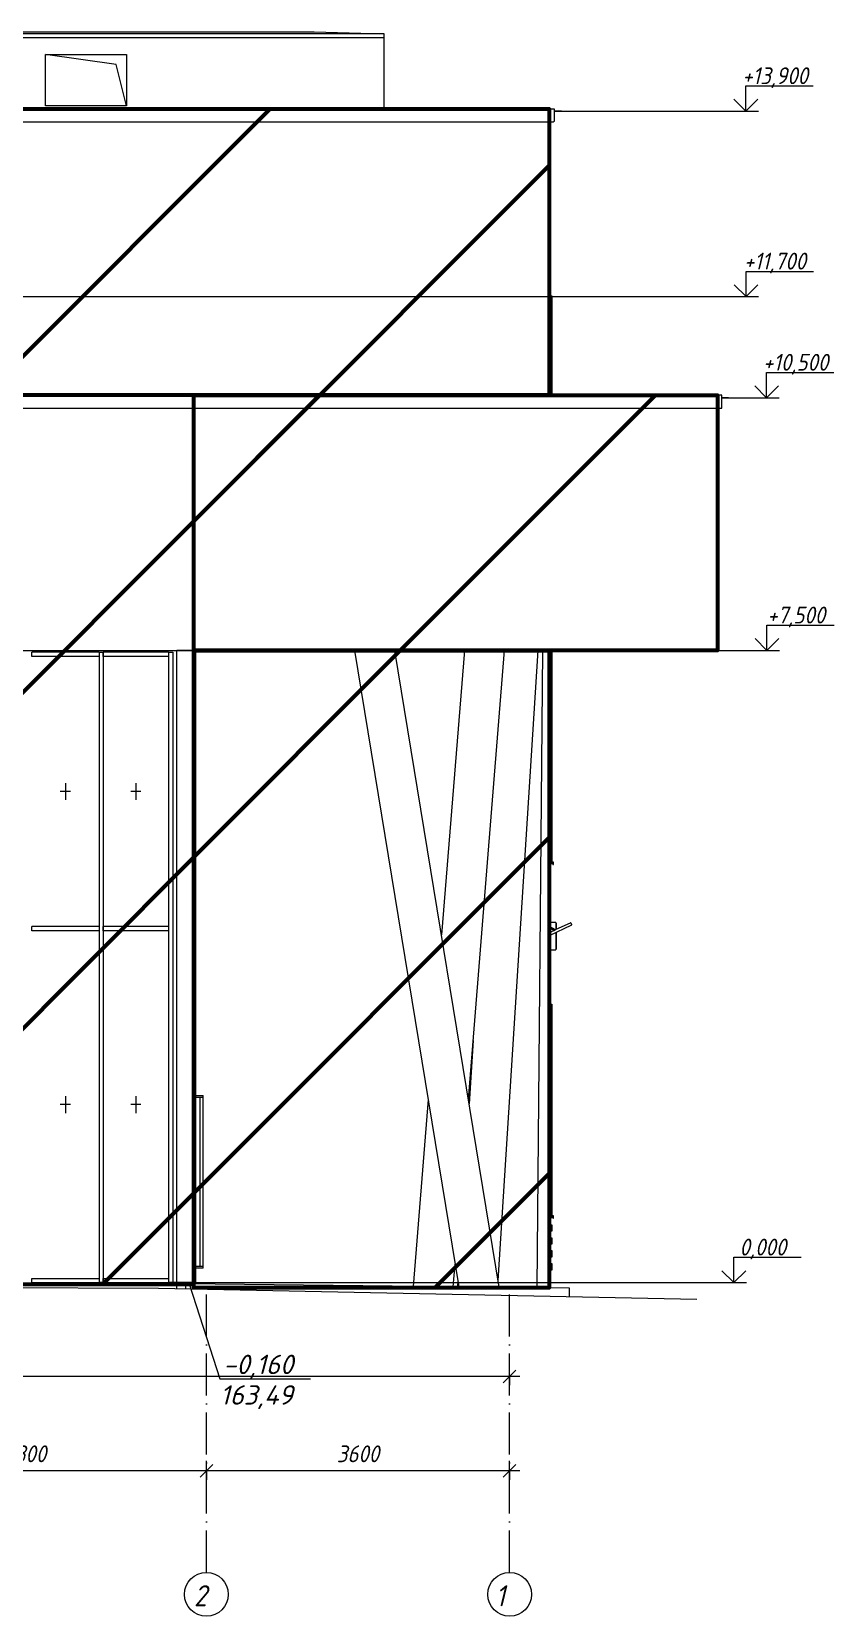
# Model space of a CAD drawing. Header units: millimetres. Extents: x 3914 to 443608, y -156176 to 78197.
# Drawn here: x 310141 to 319671, y -3960 to 14844 of the extents above; entities that cross this region are included whole.
import ezdxf

# ---------------------------------------------------------------- set-up
doc = ezdxf.new("R2010")
doc.units = ezdxf.units.MM
doc.linetypes.add('50_200_ШТРИХ_1Т_ш5_п1_п1_', pattern=[700, 500, -100, 0, -100])
doc.linetypes.add('Штриховая', pattern=[600, 400, -200])
for name, color, linetype, lineweight in [('0) клиннинг', 90, 'Continuous', 60), ('A-ANNO-DIMS', 7, 'Continuous', 9), ('A-ANNO-NOTE', 7, 'Continuous', 9), ('A-COLS', 7, 'Continuous', 9), ('A-DETL-2', 7, 'Continuous', 5), ('A-FLOR', 7, 'Continuous', 9), ('A-GENM', 7, 'Continuous', 9), ('A-GLAZ-1', 7, 'Continuous', 5), ('A-GLAZ-3', 7, 'Штриховая', 5), ('A-GLAZ-CURT', 7, 'Continuous', 9), ('A-GLAZ-CWMG', 7, 'Continuous', 9), ('A-ROOF', 7, 'Continuous', 9), ('A-WALL', 7, 'Continuous', 5), ('G-ANNO-DIMS', 7, 'Continuous', 9), ('G-ANNO-DIMS-1', 7, 'Continuous', 20), ('I-WALL', 7, 'Continuous', 5), ('S-COLS', 7, 'Continuous', 9), ('Оси', 7, 'Continuous', 9), ('Оси-1', 7, '50_200_ШТРИХ_1Т_ш5_п1_п1_', 9)]:
    doc.layers.add(name, color=color, linetype=linetype, lineweight=lineweight)
doc.styles.add('ISOCPEUR_I_1', font='isocpeui.ttf', dxfattribs={"height": 230})
doc.styles.add('ISOCPEUR_I_2', font='isocpeui.ttf', dxfattribs={"width": 0.9, "height": 250})
doc.styles.add('ISOCPEUR_I_3', font='isocpeui.ttf', dxfattribs={"width": 0.9, "height": 200})

msp = doc.modelspace()

# ---------------------------------------------------------------- hatches: boundary and pattern name
at = {"layer": '0) клиннинг'}
h = msp.add_hatch(dxfattribs=at)
h.set_pattern_fill('ANSI31', color=256, scale=888)
h.paths.add_polyline_path([(274015.9, 13930), (316285.9, 13930), (316285.9, 9759.7), (274015.9, 9759.7)])
h = msp.add_hatch(dxfattribs=at)
h.set_pattern_fill('ANSI31', color=256, scale=888)
h.paths.add_polyline_path([(312065.9, 10529.7), (282065.4, 10529.7), (282065.4, -20), (312065.9, -20)])
h = msp.add_hatch(dxfattribs=at)
h.set_pattern_fill('ANSI31', color=256, scale=888)
h.paths.add_polyline_path([(318285.9, 10529.7), (312065.9, 10529.7), (312065.9, 7500), (318285.9, 7500)])
h = msp.add_hatch(dxfattribs=at)
h.set_pattern_fill('ANSI31', color=256, scale=888)
h.paths.add_polyline_path([(312065.9, 7500), (316285.9, 7500), (316285.9, -62.4), (312065.9, -62.4)])

# ---------------------------------------------------------------- linework, layer by layer
for points in [[(274015.9, 13930), (316285.9, 13930), (316285.9, 10529.7), (274015.9, 10529.7)], [(282065.4, -20), (312065.9, -20), (312065.9, 10529.7), (282065.4, 10529.7)], [(312065.9, 10529.7), (318285.9, 10529.7), (318285.9, 7500), (312065.9, 7500)], [(312065.9, 7500), (316285.9, 7500), (316285.9, -62.4), (312065.9, -62.4)]]:
    msp.add_lwpolyline(points, close=True, dxfattribs=at)
at = {"layer": 'A-ANNO-DIMS'}
for p, q in [((315935.9, -1112.5), (190795.9, -1112.5)), ((315815.9, -1218.6), (315815.9, -992.5)), ((315815.9, -1112.5), (315815.9, -1218.6)), ((312215.9, -2233.2), (307915.9, -2233.2)), ((312215.9, -2339.3), (312215.9, -2113.2)), ((312215.9, -2339.3), (312215.9, -2113.2)), ((315935.9, -2233.2), (312215.9, -2233.2)), ((312215.9, -2233.2), (312215.9, -2339.3)), ((312215.9, -2233.2), (312215.9, -2339.3)), ((315815.9, -2339.3), (315815.9, -2113.2)), ((315815.9, -2233.2), (315815.9, -2339.3))]:
    msp.add_line(p, q, dxfattribs=at)
at = {"layer": 'A-ANNO-DIMS', "lineweight": 20}
for p, q in [((315815.9, -1112.5), (315740.9, -1187.5)), ((315815.9, -1112.5), (315890.9, -1037.5)), ((312215.9, -2233.2), (312140.9, -2308.2)), ((312215.9, -2233.2), (312140.9, -2308.2)), ((312215.9, -2233.2), (312290.9, -2158.2)), ((312215.9, -2233.2), (312290.9, -2158.2)), ((315815.9, -2233.2), (315740.9, -2308.2)), ((315815.9, -2233.2), (315890.9, -2158.2))]:
    msp.add_line(p, q, dxfattribs=at)
at = {"layer": 'A-ANNO-NOTE'}
for p, q in [((312013.6, -27.3), (312375.2, -1141.6)), ((313450, -1144.7), (312375.2, -1144.7))]:
    msp.add_line(p, q, dxfattribs=at)
at = {"layer": 'A-COLS'}
for p, q in [((313975.2, 7500), (315212.5, -50.6)), ((315691.3, -55.8), (314453.2, 7500)), ((315278.4, 7500), (315005.9, 4127.3)), ((315326, 2173.6), (315756.4, 7500)), ((315678.3, 23.8), (316156.5, 7500)), ((316141.6, -60.8), (316209.5, 7500)), ((315382.5, 2872.8), (315334.5, 2122)), ((314848, 2173.6), (314668.8, -44.6)), ((315146.3, -49.9), (315168.2, 220)), ((315200.3, 24.1), (315195.5, -50.4))]:
    msp.add_line(p, q, dxfattribs=at)
at = {"layer": 'A-DETL-2'}
for p, q in [((316344, 13900), (316484, 13900)), ((318337, 10499.7), (318537, 10499.7)), ((311645.9, -70), (302545.6, -27.8)), ((318036.9, -200), (311645.9, -70))]:
    msp.add_line(p, q, dxfattribs=at)
at = {"layer": 'A-FLOR'}
for p, q in [((311967.9, -15), (311967.9, -76.5)), ((316525.9, -65), (311967.9, -15)), ((316525.9, -169.3), (316525.9, -65))]:
    msp.add_line(p, q, dxfattribs=at)
at = {"layer": 'A-GENM'}
for p, q in [((302065.9, 13930), (316344, 13930)), ((316344, 13930), (316344, 13783)), ((302065.9, 13775.9), (316336.9, 13775.9)), ((318337, 10529.7), (281997.9, 10529.7)), ((282005, 10376.9), (318329.9, 10376.9)), ((318337, 10384), (318337, 10529.7)), ((316365.9, 4275), (316285.9, 4275)), ((316290.9, 4248), (316285.9, 4248)), ((316290.9, 4248), (316290.9, 3950)), ((316290.9, 4120.1), (316555.5, 4243.5)), ((316290.9, 4120.1), (316553.6, 4243.5)), ((316358.7, 4185), (316290.9, 4226)), ((316359.1, 4185), (316290.9, 4226)), ((316290.9, 4214.3), (316347.8, 4179.9)), ((316290.9, 4214.3), (316302.3, 4207.5)), ((316290.9, 4214.3), (316347.8, 4179.9)), ((316347.8, 4179.9), (316290.9, 4153.2)), ((316315.5, 4164.7), (316313.9, 4163.9)), ((316540.8, 4270.6), (316358.5, 4185)), ((316365.9, 4275), (316365.9, 4240)), ((316367.9, 4265), (316365.9, 4265)), ((316367.9, 4265), (316365.9, 4265)), ((316365.9, 4240), (316365.9, 4188.2)), ((316365.9, 4155.1), (316365.9, 3985)), ((316367.9, 4265), (316367.9, 4240)), ((316367.9, 4261.7), (316367.9, 4265)), ((316367.9, 4265), (316367.9, 4261.7)), ((316367.9, 4261.7), (316367.9, 4265)), ((316367.9, 4240), (316367.9, 4189.1)), ((316367.9, 4156), (316367.9, 3985)), ((316542.8, 4270.6), (316540.7, 4269.7)), ((316290.9, 3950), (316285.9, 3950)), ((316290.9, 3950), (316365.9, 3950)), ((316365.9, 3985), (316365.9, 3950)), ((316365.9, 3960), (316367.9, 3960)), ((316365.9, 3960), (316367.9, 3960)), ((316367.9, 3985), (316367.9, 3960)), ((316367.9, 3960), (316367.9, 3963.3)), ((316367.9, 3963.3), (316367.9, 3960)), ((316367.9, 3960), (316367.9, 3963.3))]:
    msp.add_line(p, q, dxfattribs=at)
for centre, major_axis, ratio, start_param, end_param in [((316547.2, 4257.1), (-6.4, 13.6), 0.1104511, 6.2313408, 9.3729335), ((316547.2, 4257.1), (-6.4, 13.6), 0.1104511, 6.2313408, 6.2831853), ((316547.2, 4257.1), (-6.4, 13.6), 0.1104511, 5.9695414, 6.2313408), ((316547.2, 4257.1), (-6.4, 13.6), 0.1104511, 3.0897482, 6.2313408), ((316549.1, 4257.1), (-6.3, 13.6), 0.0001712, 3.1415927, 6.2831055)]:
    msp.add_ellipse(centre, major_axis=major_axis, ratio=ratio, start_param=start_param, end_param=end_param, dxfattribs=at)
for points, knots in [([(316344, 13783), (316344, 13782.5), (316343.9, 13781.3), (316343.4, 13780), (316342.8, 13779), (316342.3, 13778.4), (316341.7, 13777.8), (316341, 13777.2), (316340.3, 13776.8), (316339.5, 13776.4), (316338.7, 13776.1), (316337.9, 13776), (316337, 13775.9), (316336.5, 13775.9), (316336.2, 13776)], [0, 0, 0, 0, 0.11111111, 0.22222222, 0.27777778, 0.33333333, 0.38888889, 0.44444444, 0.5, 0.55555556, 0.61111111, 0.66666667, 0.72222222, 0.77777778, 0.77777778, 0.77777778, 0.77777778]), ([(318329.2, 10377), (318329.5, 10376.9), (318330, 10376.9), (318330.9, 10377), (318331.7, 10377.1), (318332.5, 10377.4), (318333.3, 10377.8), (318334, 10378.2), (318334.7, 10378.8), (318335.3, 10379.4), (318335.8, 10380), (318336.4, 10381), (318336.9, 10382.3), (318337, 10383.5), (318337, 10384)], [0.22222222, 0.22222222, 0.22222222, 0.22222222, 0.27777778, 0.33333333, 0.38888889, 0.44444444, 0.5, 0.55555556, 0.61111111, 0.66666667, 0.72222222, 0.77777778, 0.88888889, 1, 1, 1, 1]), ([(316348, 4180), (316348.1, 4180), (316348.1, 4180), (316348.3, 4180.1), (316348.5, 4180.1), (316348.7, 4180.2), (316348.9, 4180.3), (316349.1, 4180.3), (316349.3, 4180.4), (316349.5, 4180.4), (316349.8, 4180.5), (316350.1, 4180.6), (316350.4, 4180.7), (316350.6, 4180.8), (316350.8, 4180.8), (316351, 4180.9), (316351.4, 4181.1), (316351.8, 4181.2), (316352.2, 4181.4), (316352.7, 4181.6), (316353.1, 4181.8), (316353.5, 4182), (316354, 4182.2), (316354.4, 4182.4), (316355, 4182.7), (316355.7, 4183.1), (316356.4, 4183.6), (316357.3, 4184.2), (316358.2, 4184.8), (316358.5, 4185), (316358.6, 4185)], [0.11111111, 0.11111111, 0.11111111, 0.11111111, 0.125, 0.13888889, 0.16666667, 0.19444444, 0.20833333, 0.22222222, 0.23611111, 0.25, 0.27777778, 0.30555556, 0.31944444, 0.33333333, 0.34722222, 0.36111111, 0.38888889, 0.41666667, 0.44444444, 0.47222222, 0.5, 0.52777778, 0.55555556, 0.58333333, 0.61111111, 0.66666667, 0.72222222, 0.77777778, 0.88888889, 1, 1, 1, 1])]:
    msp.add_open_spline(points, degree=3, knots=knots, dxfattribs=at)
for points in [[(316337.9, 13776), (316337.6, 13776), (316337, 13775.9), (316336.5, 13775.9), (316336.2, 13776)], [(318329.2, 10377), (318329.5, 10376.9), (318330, 10376.9), (318330.6, 10377), (318330.9, 10377)]]:
    msp.add_open_spline(points, degree=3, dxfattribs=at)
at = {"layer": 'A-GLAZ-1'}
for p, q in [((311143.9, 14453), (310305.9, 14575)), ((311265.9, 13965), (311143.9, 14453)), ((316335.9, 4988), (316285.9, 5002.5)), ((316285.9, 5001.5), (316334.9, 4987.2)), ((316325.7, 4977.4), (316324.8, 4977.1)), ((316324.8, 4977.1), (316329.9, 4963)), ((316330.6, 4964), (316325.7, 4977.4)), ((316329.9, 4963), (316335.9, 4963)), ((316334.9, 4964), (316330.6, 4964)), ((316334.9, 4987.2), (316334.9, 4964)), ((316335.9, 4963), (316335.9, 4988)), ((316335.9, 791), (316285.9, 802.5)), ((316285.9, 801.5), (316334.9, 790.2)), ((316325.7, 780.4), (316324.8, 780.1)), ((316324.8, 780.1), (316329.9, 766)), ((316330.6, 767), (316325.7, 780.4)), ((316329.9, 766), (316335.9, 766)), ((316334.9, 767), (316330.6, 767)), ((316334.9, 790.2), (316334.9, 767)), ((316335.9, 766), (316335.9, 791))]:
    msp.add_line(p, q, dxfattribs=at)
at = {"layer": 'A-GLAZ-3'}
for p, q in [((310540.9, 5927.5), (310540.9, 5727.5)), ((311378.4, 5927.5), (311378.4, 5727.5)), ((310600.9, 5827.5), (310480.9, 5827.5)), ((311438.4, 5827.5), (311318.4, 5827.5)), ((310600.9, 2112.5), (310480.9, 2112.5)), ((310540.9, 2212.5), (310540.9, 2012.5)), ((311438.4, 2112.5), (311318.4, 2112.5)), ((311378.4, 2212.5), (311378.4, 2012.5))]:
    msp.add_line(p, q, dxfattribs=at)
at = {"layer": 'A-GLAZ-CURT'}
for p, q in [((312085.9, 2220), (312156.4, 2220)), ((312156.4, 2194.7), (312085.9, 2194.7)), ((312136.4, 2194.7), (312136.4, 195.3)), ((312156.4, 2220), (312178.4, 2220)), ((312178.4, 2194.7), (312156.4, 2194.7)), ((312176.4, 170), (312176.4, 2220)), ((312178.4, 2194.7), (312178.4, 2220)), ((312085.9, 195.3), (312156.4, 195.3)), ((312156.4, 195.3), (312178.4, 195.3)), ((312178.4, 170), (312178.4, 195.3)), ((312156.4, 170), (312085.9, 170)), ((312178.4, 170), (312156.4, 170))]:
    msp.add_line(p, q, dxfattribs=at)
at = {"layer": 'A-GLAZ-CWMG'}
for p, q in [((310140.9, 7430), (310140.9, 7480)), ((310940.9, 7480), (310140.9, 7480)), ((310940.9, 7430), (310140.9, 7430)), ((310940.9, 7480), (310990.9, 7480)), ((310940.9, 7480), (310940.9, 4200)), ((310940.9, 7480), (310940.9, 7430)), ((310990.9, 7480), (310990.9, 4200)), ((310990.9, 7430), (310990.9, 7480)), ((311765.9, 7480), (310990.9, 7480)), ((311765.9, 7430), (310990.9, 7430)), ((311765.9, 7480), (311815.9, 7480)), ((311765.9, 7480), (311765.9, 4200)), ((311765.9, 7480), (311765.9, 7430)), ((311815.9, 7480), (311815.9, 4200)), ((312065.9, 7480.1), (312068.9, 7480.1)), ((312068.9, 7480.1), (312085.9, 7480.1)), ((312068.9, 7480.1), (312068.9, 4200.4)), ((312085.9, 7480.1), (312085.9, 4200.4)), ((310140.9, 4175), (310140.9, 4225)), ((310940.9, 4225), (310140.9, 4225)), ((310940.9, 4175), (310140.9, 4175)), ((310940.9, 4225), (310940.9, 4175)), ((310940.9, 4200), (310940.9, 0)), ((310990.9, 4175), (310990.9, 4225)), ((311765.9, 4225), (310990.9, 4225)), ((310990.9, 4200), (310990.9, 0)), ((311765.9, 4175), (310990.9, 4175)), ((311765.9, 4225), (311765.9, 4175)), ((311765.9, 4200), (311765.9, 0)), ((311815.9, 4200), (311815.9, 0)), ((312068.9, 4200.4), (312068.9, 2400)), ((312085.9, 4200.4), (312085.9, 2400)), ((312068.9, 2400), (312068.9, 0)), ((312085.9, 2400), (312085.9, 0)), ((310140.9, 0), (310140.9, 50)), ((310140.9, 50), (310940.9, 50)), ((310140.9, 0), (310940.9, 0)), ((310940.9, 50), (310940.9, 0)), ((310990.9, 0), (310940.9, 0)), ((310990.9, 0), (310990.9, 50)), ((310990.9, 50), (311765.9, 50)), ((310990.9, 0), (311765.9, 0)), ((311765.9, 50), (311765.9, 0)), ((311815.9, 0), (311765.9, 0)), ((312068.9, 0), (312065.9, 0)), ((312085.9, 0), (312068.9, 0))]:
    msp.add_line(p, q, dxfattribs=at)
at = {"layer": 'A-ROOF'}
for p, q in [((309935.9, 14843.9), (313495.9, 14843.9)), ((314325.9, 14819), (309935.9, 14819)), ((309935.9, 14775), (314325.9, 14775)), ((313495.9, 14843.9), (314325.9, 14819)), ((314325.9, 14775), (314325.9, 14819))]:
    msp.add_line(p, q, dxfattribs=at)
at = {"layer": 'A-WALL'}
for p, q in [((314325.9, 13930), (314325.9, 14775)), ((310305.9, 13965), (310305.9, 14575)), ((310305.9, 14575), (311265.9, 14575)), ((311265.9, 14575), (311265.9, 13965)), ((311265.9, 13965), (310305.9, 13965)), ((316285.9, 13776), (316285.9, 10529.7)), ((318285.9, 7500), (318285.9, 10377)), ((302465.7, 7500), (318285.9, 7500)), ((316285.9, 7500), (316285.9, 4200)), ((316285.9, 4200), (316285.9, 300)), ((316285.9, -62.4), (316285.9, 300)), ((311865.9, 0), (311815.9, 0)), ((311865.9, -74.5), (311865.9, 0)), ((312047.9, 0), (312047.9, -15.9))]:
    msp.add_line(p, q, dxfattribs=at)
at = {"layer": 'G-ANNO-DIMS'}
for p, q in [((318620.8, 14200), (319420.8, 14200)), ((318620.8, 13900), (318620.8, 14200)), ((316342.1, 13900), (318620.8, 13900)), ((316430.2, 13900), (316342.1, 13900)), ((318469.1, 13900), (318769.1, 13900)), ((318622.9, 12000), (319422.9, 12000)), ((318622.9, 11700), (318622.9, 12000)), ((305331.5, 11700), (318622.9, 11700)), ((318471.3, 11700), (318771.3, 11700)), ((318867.2, 10799.7), (319667.2, 10799.7)), ((318867.2, 10499.7), (318867.2, 10799.7)), ((318337.1, 10499.7), (318867.2, 10499.7)), ((318415, 10499.7), (318337.1, 10499.7)), ((318715.6, 10499.7), (319015.5, 10499.7)), ((318871.4, 7800), (319671.4, 7800)), ((318871.4, 7500), (318871.4, 7800)), ((318186.9, 7500), (318871.4, 7500)), ((318719.7, 7500), (319019.7, 7500)), ((318478.3, 300), (319278.3, 300)), ((318478.3, 0), (318478.3, 300)), ((311556.3, 0), (318478.3, 0)), ((318326.7, 0), (318626.7, 0))]:
    msp.add_line(p, q, dxfattribs=at)
at = {"layer": 'G-ANNO-DIMS-1'}
for p, q in [((318620.8, 13900), (318479.3, 14041.4)), ((318620.8, 13900), (318762.2, 14041.4)), ((318622.9, 11700), (318481.5, 11841.4)), ((318622.9, 11700), (318764.4, 11841.4)), ((318867.2, 10499.7), (318725.7, 10641.1)), ((318867.2, 10499.7), (319008.6, 10641.1)), ((318871.4, 7500), (318729.9, 7641.4)), ((318871.4, 7500), (319012.8, 7641.4)), ((318478.3, 0), (318336.9, 141.4)), ((318478.3, 0), (318619.7, 141.4))]:
    msp.add_line(p, q, dxfattribs=at)
at = {"layer": 'I-WALL'}
for p, q in [((316285.9, 11711), (316315.9, 11711)), ((316315.9, 11711), (316315.9, 11634)), ((316315.9, 11634), (316285.9, 11634)), ((316285.9, 11557), (316315.9, 11557)), ((316315.9, 11480), (316285.9, 11480)), ((316315.9, 11634), (316315.9, 11557)), ((316315.9, 11557), (316315.9, 11480)), ((316315.9, 11480), (316315.9, 11403)), ((316285.9, 11403), (316315.9, 11403)), ((316315.9, 11326), (316285.9, 11326)), ((316315.9, 11403), (316315.9, 11326)), ((316315.9, 11326), (316315.9, 11249)), ((316285.9, 11249), (316315.9, 11249)), ((316315.9, 11172), (316285.9, 11172)), ((316285.9, 11095), (316315.9, 11095)), ((316315.9, 11249), (316315.9, 11172)), ((316315.9, 11172), (316315.9, 11095)), ((316315.9, 11095), (316315.9, 11018)), ((316315.9, 11018), (316285.9, 11018)), ((316285.9, 10941), (316315.9, 10941)), ((316315.9, 11018), (316315.9, 10941)), ((316315.9, 10941), (316315.9, 10864)), ((316315.9, 10864), (316285.9, 10864)), ((316285.9, 10787), (316315.9, 10787)), ((316315.9, 10864), (316315.9, 10787)), ((316315.9, 10787), (316315.9, 10710)), ((316315.9, 10710), (316285.9, 10710)), ((316285.9, 10633), (316315.9, 10633)), ((316315.9, 10556), (316285.9, 10556)), ((316315.9, 10710), (316315.9, 10633)), ((316315.9, 10633), (316315.9, 10556)), ((316315.9, 10556), (316315.9, 10529.7)), ((316315.9, 7434), (316285.9, 7434)), ((316285.9, 7357), (316315.9, 7357)), ((316315.9, 7500), (316315.9, 7434)), ((316315.9, 7434), (316315.9, 7357)), ((316315.9, 7357), (316315.9, 7280)), ((316315.9, 7280), (316285.9, 7280)), ((316285.9, 7203), (316315.9, 7203)), ((316315.9, 7280), (316315.9, 7203)), ((316315.9, 7203), (316315.9, 7126)), ((316315.9, 7126), (316285.9, 7126)), ((316285.9, 7049), (316315.9, 7049)), ((316315.9, 6972), (316285.9, 6972)), ((316315.9, 7126), (316315.9, 7049)), ((316315.9, 7049), (316315.9, 6972)), ((316315.9, 6972), (316315.9, 6895)), ((316285.9, 6895), (316315.9, 6895)), ((316315.9, 6818), (316285.9, 6818)), ((316315.9, 6895), (316315.9, 6818)), ((316315.9, 6818), (316315.9, 6741)), ((316285.9, 6741), (316315.9, 6741)), ((316315.9, 6664), (316285.9, 6664)), ((316285.9, 6587), (316315.9, 6587)), ((316315.9, 6741), (316315.9, 6664)), ((316315.9, 6664), (316315.9, 6587)), ((316315.9, 6587), (316315.9, 6510)), ((316315.9, 6510), (316285.9, 6510)), ((316285.9, 6433), (316315.9, 6433)), ((316315.9, 6510), (316315.9, 6433)), ((316315.9, 6433), (316315.9, 6356)), ((316315.9, 6356), (316285.9, 6356)), ((316285.9, 6279), (316315.9, 6279)), ((316315.9, 6356), (316315.9, 6279)), ((316315.9, 6279), (316315.9, 6202)), ((316315.9, 6202), (316285.9, 6202)), ((316285.9, 6125), (316315.9, 6125)), ((316315.9, 6048), (316285.9, 6048)), ((316315.9, 6202), (316315.9, 6125)), ((316315.9, 6125), (316315.9, 6048)), ((316315.9, 6048), (316315.9, 5971)), ((316285.9, 5971), (316315.9, 5971)), ((316315.9, 5894), (316285.9, 5894)), ((316315.9, 5971), (316315.9, 5894)), ((316315.9, 5894), (316315.9, 5817)), ((316285.9, 5817), (316315.9, 5817)), ((316315.9, 5740), (316285.9, 5740)), ((316285.9, 5663), (316315.9, 5663)), ((316315.9, 5817), (316315.9, 5740)), ((316315.9, 5740), (316315.9, 5663)), ((316315.9, 5663), (316315.9, 5586)), ((316315.9, 5586), (316285.9, 5586)), ((316285.9, 5509), (316315.9, 5509)), ((316315.9, 5586), (316315.9, 5509)), ((316315.9, 5509), (316315.9, 5432)), ((316315.9, 5432), (316285.9, 5432)), ((316285.9, 5355), (316315.9, 5355)), ((316315.9, 5278), (316285.9, 5278)), ((316315.9, 5432), (316315.9, 5355)), ((316315.9, 5355), (316315.9, 5278)), ((316315.9, 5278), (316315.9, 5201)), ((316285.9, 5201), (316315.9, 5201)), ((316315.9, 5124), (316285.9, 5124)), ((316315.9, 5201), (316315.9, 5124)), ((316315.9, 5124), (316315.9, 5047)), ((316285.9, 5047), (316315.9, 5047)), ((316315.9, 4970), (316285.9, 4970)), ((316315.9, 5047), (316315.9, 4993.8)), ((316315.9, 4992.8), (316315.9, 4970)), ((316285.9, 3305), (316315.9, 3305)), ((316315.9, 3300), (316285.9, 3300)), ((316315.9, 3305), (316315.9, 3300)), ((316315.9, 3300), (316315.9, 799)), ((316297, 799), (316285.9, 799)), ((316315.9, 770), (316285.9, 770)), ((316315.9, 799), (316301.5, 799)), ((316315.9, 799), (316315.9, 795.6)), ((316315.9, 794.7), (316315.9, 770)), ((316285.9, 687), (316315.9, 687)), ((316315.9, 610), (316285.9, 610)), ((316315.9, 687), (316315.9, 610)), ((316285.9, 533), (316315.9, 533)), ((316315.9, 456), (316285.9, 456)), ((316285.9, 379), (316315.9, 379)), ((316315.9, 533), (316315.9, 456)), ((316315.9, 379), (316315.9, 302)), ((316315.9, 302), (316285.9, 302)), ((316285.9, 225), (316315.9, 225)), ((316315.9, 225), (316315.9, 148)), ((316315.9, 148), (316285.9, 148))]:
    msp.add_line(p, q, dxfattribs=at)
at = {"layer": 'S-COLS'}
for p, q in [((311265.9, 7480), (311265.9, 7500)), ((311865.9, 0), (311865.9, 7500)), ((312065.9, 7500), (311865.9, 7500)), ((312065.9, 7500), (312065.9, 0)), ((312065.9, 0), (311865.9, 0))]:
    msp.add_line(p, q, dxfattribs=at)
at = {"layer": 'Оси'}
for centre in [(312215.9, -3700), (315815.9, -3700)]:
    msp.add_circle(centre, 260, dxfattribs=at)
at = {"layer": 'Оси-1'}
for p, q in [((312215.9, -3440), (312215.9, 0)), ((315815.9, -3440), (315815.9, 0))]:
    msp.add_line(p, q, dxfattribs=at)

# ---------------------------------------------------------------- texts
at = {"layer": 'A-ANNO-NOTE', "style": 'ISOCPEUR_I_1'}
for s, p in [('-0,160', (312414.1, -1086)), ('163,49', (312377.1, -1448.1))]:
    msp.add_text(s, height=230, dxfattribs=at).set_placement(p)
at = {"layer": 'G-ANNO-DIMS', "style": 'ISOCPEUR_I_3', "width": 0.9}
for s, p in [('+13,900', (318578.5, 14221.3)), ('+11,700', (318598.6, 12021.3)), ('+10,500', (318824.9, 10821)), ('+7,500', (318874.9, 7821.3)), ('0,000', (318545.6, 321.3))]:
    msp.add_text(s, height=200, dxfattribs=at).set_placement(p)
at = {"layer": 'Оси', "style": 'ISOCPEUR_I_2', "width": 0.9}
for s, p in [('2', (312067.5, -3841.2)), ('1', (315649.7, -3841.2))]:
    msp.add_text(s, height=250, dxfattribs=at).set_placement(p)

# ---------------------------------------------------------------- next in the draw order: texts
at = {"layer": 'A-ANNO-DIMS', "char_height": 200, "attachment_point": 1, "line_spacing_factor": 1.149209, "style": 'ISOCPEUR_I_3', "bg_fill": 3, "box_fill_scale": 1.25, "bg_fill_color": 256, "bg_fill_true_color": 13158600, "bg_fill_transparency": 0}
for s, insert, width in [('4300', (309805.4, -1931.9), 625.17), ('3600', (313763.1, -1931.9), 606.782)]:
    msp.add_mtext(s, dxfattribs=dict(at, insert=insert, width=width))

doc.saveas('drawing.dxf')
